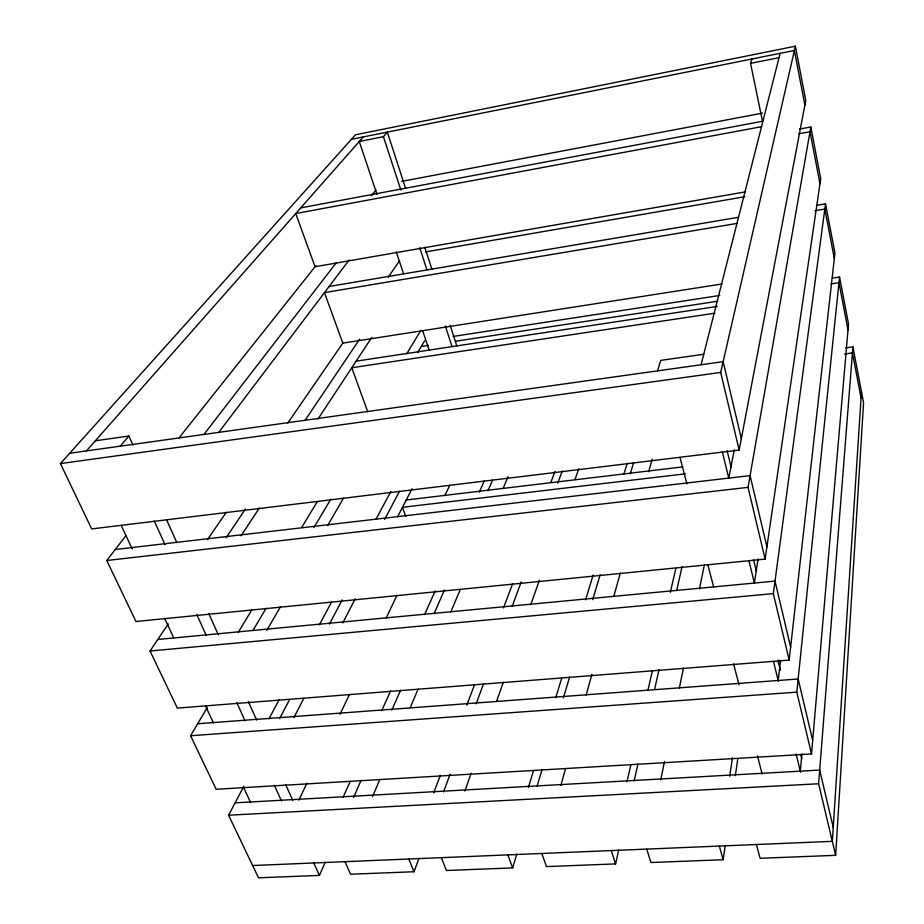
<?xml version="1.0" encoding="UTF-8"?>
<svg xmlns="http://www.w3.org/2000/svg" width="924" height="924" viewBox="0 0 924 924"><rect width="100%" height="100%" fill="white"/><g stroke="black" fill="none" stroke-linecap="round" stroke-linejoin="round"><path stroke-width="1.39" d="M756.398 844.524L760.106 858.281L835.654 855.335L863.57 402.691L852.898 346.904L845.76 347.898M861.468 391.707L832.328 841.348L252.633 865.534M835.654 855.335L818.618 783.76L852.898 346.904M207.242 707.599L190.563 735.735L216.17 789.281L811.515 753.949L848.521 323.978L839.535 277.05L832.409 278.147M800.299 771.159L801.916 753.938M811.515 753.949L796.8 692.145L839.535 277.05M168.26 623.908L150.046 651.004L177.35 708.107L789.177 660.106L834.938 253.026L825.525 203.823L817.012 205.267M778.158 680.48L780.561 660.475M778.458 662.901L778.805 660.036M789.177 660.106L773.342 593.624L825.525 203.823M646.719 849.098L650.946 862.531L723.18 859.713L725.236 845.472M735.331 775.663L737.802 758.569M125.791 535.804L106.768 560.498L135.944 621.506L765.13 559.101L820.708 178.621L810.822 126.969L799.479 129.06M729.694 776.264L732.455 757.749M754.377 583.056L758.084 558.847M765.13 559.101L748.047 487.364L810.822 126.969M739.165 450.069L805.763 100.497L795.379 46.2L355.486 134.777L60.43 463.582L91.672 528.932L739.165 450.069L720.685 372.441L795.379 46.2M734.303 449.815L728.759 478.112L722.279 451.57M660.764 779.833L664.495 761.457M679.394 687.941L683.402 668.156M699.456 588.992L704.331 564.957M541.799 853.476L546.488 866.596L615.615 863.905L618.768 849.826M634.176 780.838L637.953 763.94M654.631 689.316L659.031 669.611M676.657 590.759L682.004 566.828M626.98 781.796L630.838 764.945M647.863 690.551L652.367 670.905M670.362 592.296L675.825 568.433M701.085 364.761L780.145 53.326M560.845 785.435L565.511 768.768M586.116 695.183L591.949 674.347M613.721 596.592L620.339 572.984M648.717 471.621L652.217 459.124M441.314 857.668L446.442 870.489L512.67 867.913L516.793 854.076M537.017 786.324L541.961 769.738M563.421 697.828L569.611 677.084M592.723 599.653L600.15 574.763M630.272 473.816L633.575 462.762M657.553 370.859L660.718 360.383L703.753 354.262M762.485 121.252L750.554 63.363L751.87 58.997M528.424 787.329L533.471 770.778M555.751 697.701L561.642 678.401M585.608 599.803L593.173 574.982M623.862 474.324L627.223 463.294M464.876 791.036L471.125 773.365M496.604 701.293L503.326 682.259M530.734 604.746L539.385 580.272M574.959 479.648L578.805 468.768M345.022 861.688L350.531 874.22L414.021 871.748L419.034 858.211M443.566 791.868L450.08 774.266M476.126 703.857L483.633 683.552M512.185 606.375L521.194 582.005M557.75 483.16L562.266 470.974M433.726 792.861L440.355 775.305M466.839 705.081L474.486 684.823M503.522 607.853L512.693 583.552M550.9 482.27L554.966 471.471M372.568 796.627L379.88 779.371M410.244 707.68L418.122 689.085M450.739 612.081L460.302 589.512M503.037 488.611L508.096 476.668M243.867 786.243L228.575 815.222L258.501 877.8L319.427 875.432L325.225 862.207M353.592 797.435L361.122 780.249M391.799 710.198L400.485 690.367M434.072 613.698L444.49 589.905M487.918 490.76L492.55 480.191M343.127 797.262L350.161 781.485M381.831 710.51L390.633 690.794M424.647 614.552L435.204 590.898M479.186 492.307L484.465 480.48M298.787 800.207L306.895 783.286M339.974 714.31L349.33 694.79M386.14 618.006L396.754 595.888M444.791 495.68L449.792 485.262M293.924 717.578L303.823 698.394M342.769 622.938L355.313 598.636M397.563 516.793L412.092 488.657M279.568 718.572L289.674 699.422M329.418 624.104L342.215 599.838M384.65 519.415L399.468 491.325M268.907 718.884L279.129 699.826M319.334 624.867L331.601 601.998M375.883 519.404L390.875 491.452M266.828 630.295L280.584 606.606M327.627 525.548L343.555 498.117M252.841 630.653L266.089 608.315M313.894 527.65L330.815 499.11M417.602 352.668L424.613 340.841M238.369 632.155L251.778 609.979M301.686 527.465L317.325 501.593M406.71 353.8L420.859 330.388M241.072 535.781L259.274 508.142M317.879 419.196L371.725 337.456M226.149 537.756L245.449 509.032M304.955 420.489L359.632 339.12M207.45 539.639L226.264 512.323M287.618 423.261L343.243 342.527M388.23 277.212L399.676 260.591M218.607 432.559L349.168 259.979M204.135 434.176L336.163 262.89M178.725 438.276L315.892 265.673M371.471 195.738L375.952 190.09M120.282 446.165L128.91 436.024L133.044 445.229M377.084 194.664L359.274 141.499L383.425 136.683L387.318 132.097L405.59 188.3M86.417 450.912L363.317 136.914M351.42 139.305L794.397 50.474L804.885 105.117M750.554 63.363L779.036 57.669M401.732 181.381L762.439 113.144M300.75 207.877L762.912 121.194M761.515 126.692L295.738 213.56L315.049 266.724L745.553 191.857M798.636 133.841L809.99 131.751L819.969 183.726M425.456 251.952L744.756 196.731M329.129 286.463L738.576 217.279M737.317 223.354L324.463 292.631L342.816 343.139L721.956 283.991M814.887 210.741L824.832 209.067L834.326 258.558M453.13 336.452L719.761 295.461M421.275 346.465L428.413 345.38M455.497 341.245L717.786 301.212M830.942 283.934L838.957 282.709L848.013 329.891M356.098 361.168L717.186 306.445M714.922 313.178L351.767 367.752L367.764 411.792M95.345 440.794L128.91 436.024M69.693 453.257L723.157 361.665L741.348 438.634M844.582 354.019L852.425 352.933L861.064 397.955M60.43 463.582L720.685 372.441M406.225 500.011L682.859 466.886M685.435 473.827L402.46 507.299L405.821 516.551M115.234 549.503L750.092 475.629L766.92 546.835M106.768 560.498L748.047 487.364M157.808 639.466L775.017 581.104L790.632 647.146M150.046 651.004L773.342 593.624M197.678 723.735L798.163 678.99L812.681 740.424M190.563 735.735L796.8 692.145M235.112 802.841L819.692 770.073L833.229 827.373M228.575 815.222L818.618 783.76M121.217 525.433L132.201 548.96M164.564 618.248L173.712 637.86M205.463 705.844L213.398 722.834M243.312 786.89L250.635 802.586M154.308 521.067L165.061 544.721M196.697 614.368L206.248 635.4M236.706 702.413L245.056 720.812M274.312 785.204L281.485 800.981M313.802 862.981L319.427 875.432M166.759 520.189L176.807 542.538M208.743 613.559L218.214 634.592M248.371 701.663L256.653 720.073M285.632 784.511L292.723 800.288M408.766 859.02L414.021 871.748M507.819 854.896L512.67 867.913M396.257 251.905L403.569 273.723M422.742 330.965L429.14 350.046M611.238 850.577L615.615 863.905M383.425 136.683L400.912 190.171M419.739 247.782L426.911 269.727M445.287 325.964L452.021 346.546M424.751 247.228L431.878 269.161M450.15 325.352L456.837 345.911M719.299 846.072L723.18 859.713M679.995 457.368L686.867 483.876M707.865 564.795L713.663 587.121M733.575 663.859L739.004 684.788M757.472 755.947L762.173 774.081M748.948 560.787L754.411 583.183M773.55 661.596L778.343 681.196M796.118 754.007L800.554 772.21M727.153 450.797L731.219 467.59M753.603 559.932L756.306 571.124M778.008 660.66L780.387 670.454M800.727 754.411L801.743 758.604"/></g></svg>
